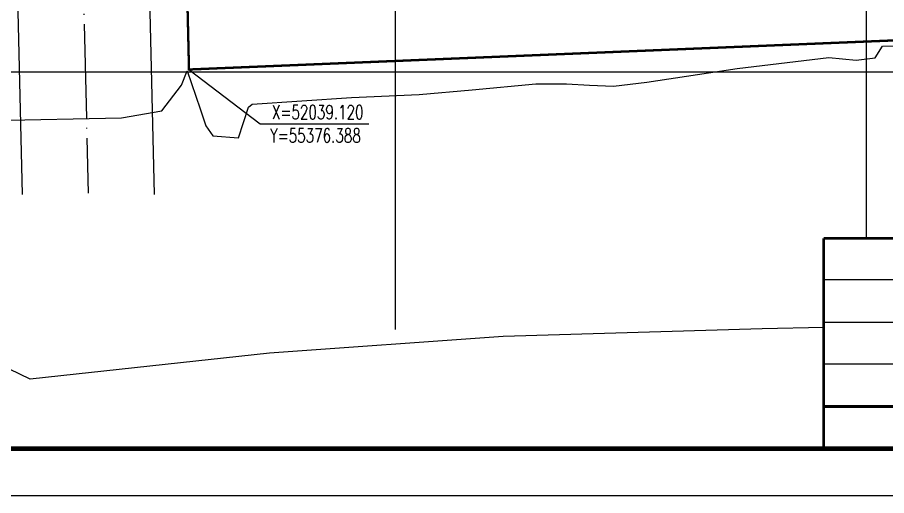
# Model space of a CAD drawing. Extents: x -170 to 1091, y -90 to 504.
# Drawn here: x 519.8 to 704.3, y -89.9 to 11.6 of the extents above; entities that cross this region are included whole.
import ezdxf

# ---------------------------------------------------------------- set-up
doc = ezdxf.new("R2010")
doc.units = 0
doc.header["$LTSCALE"] = 1000
doc.linetypes.add('DOTE', pattern=[2.42, 2, -0.2, 0.02, -0.2])
doc.layers.get('0').update_dxf_attribs({"linetype": 'CONTINUOUS'})
for name, color, linetype in [('DIM_COOR', 3, 'CONTINUOUS'), ('DOTE', 1, 'DOTE'), ('PUB_TEXT', 7, 'CONTINUOUS'), ('PUB_TITLE', 4, 'CONTINUOUS'), ('地形', 8, 'CONTINUOUS'), ('方格网', 6, 'CONTINUOUS'), ('道路HK', 1, 'CONTINUOUS')]:
    doc.layers.add(name, color=color, linetype=linetype)
doc.styles.add('_TCH_DIM', font='SIMPLEX', dxfattribs={"bigfont": 'GBCBIG'})

msp = doc.modelspace()

# ---------------------------------------------------------------- linework, layer by layer
for p, q in [((900.92177, -44.09273), (690.92177, -44.09273)), ((900.92177, -53.16809), (690.92177, -53.16809)), ((900.92177, -61.93522), (690.92177, -62.01801)), ((690.92177, -79.93522), (690.92177, -80.23522))]:
    msp.add_line(p, q)
at = {"const_width": 0.6}
for points in [[(690.92177, -35.27667), (900.92177, -35.27667)], [(690.92177, -35.27667), (690.92177, -79.93522)], [(900.92177, -70.93522), (690.92177, -71.01801)], [(900.92177, -79.93522), (690.92177, -79.93522)]]:
    msp.add_lwpolyline(points, dxfattribs=at)
msp.add_point((690.62177, -80.23522))
at = {"layer": 'DIM_COOR', "color": 3, "linetype": 'Continuous'}
for p, q in [((556.20207, 0.54632), (571.30598, -10.97877)), ((571.30598, -10.97877), (594.40598, -10.97877))]:
    msp.add_line(p, q, dxfattribs=at)
at = {"layer": 'DOTE', "ltscale": 0.01}
msp.add_line((522.50041, 494.06478), (534.80468, -25.68454), dxfattribs=at)
at = {"layer": 'DOTE', "linetype": 'DOTE', "ltscale": 0.01, "const_width": 0.5, "flags": 128}
msp.add_lwpolyline([(779.8335, 9.79368), (777.91501, 437.27128), (546.09476, 435.40301), (556.20161, 0.56151)], close=True, dxfattribs=at)
at = {"layer": 'PUB_TITLE', "linetype": 'Continuous'}
msp.add_lwpolyline([(-170.07823, -89.93522), (1090.92177, -89.93522), (1090.92177, 504.06478), (-170.07823, 504.06478)], close=True, dxfattribs=at)
at = {"layer": 'PUB_TITLE', "linetype": 'Continuous', "const_width": 1}
msp.add_lwpolyline([(-145.07823, -79.93522), (1080.92177, -79.93522), (1080.92177, 494.06478), (-145.07823, 494.06478)], close=True, dxfattribs=at)
at = {"layer": '地形', "flags": 128}
for points in [[(514.44225, -10.26583), (541.84834, -9.73124), (550.41686, -8.20141), (554.60459, -2.7984), (555.83806, 0.29794), (558.55391, -7.81935), (559.77121, -11.41402), (561.26265, -13.50056), (566.70654, -13.93004), (568.80085, -7.44041), (569.62154, -6.82941), (590.71442, -5.36577), (605.05911, -4.7167), (616.27821, -3.73897), (629.79731, -2.48447), (636.3496, -2.50761), (641.22355, -2.74114), (646.31284, -2.97161), (653.4131, -2.12125), (653.4131, -2.12125), (672.56093, 0.77066), (692.03103, 3.07661), (697.84004, 2.53571), (701.81937, 3.05608), (703.42069, 5.51087), (705.92214, 5.57549)], [(690.92177, -54.24754), (677.85081, -54.49884), (622.86163, -56.12248), (573.26331, -59.67231), (522.46662, -65.17319), (513.78619, -61.02836), (507.8365, -51.94238), (503.63718, -61.87631), (500.90639, -66.81745), (489.54684, -66.35266), (473.24172, -63.15907), (437.64276, -68.01857), (399.67427, -68.99146), (380.63843, -70.73902), (356.50227, -73.5411), (354.13269, -69.65449), (339.03816, -67.77365), (322.4751, -70.8856), (128.63962, -80.63958), (-0.67003, -89.24406), (-29.70009, -88.05625)], [(690.92177, -54.24754), (677.85081, -54.49884), (622.86163, -56.12248), (573.26331, -59.67231), (522.46662, -65.17319), (513.78619, -61.02836), (507.8365, -51.94238), (503.63718, -61.87631), (500.90639, -66.81745), (489.54684, -66.35266), (473.24172, -63.15907), (437.64276, -68.01857), (399.67427, -68.99146), (380.63843, -70.73902), (356.50227, -73.5411), (354.13269, -69.65449), (339.03816, -67.77365), (322.4751, -70.8856), (128.63962, -80.63958), (-0.67003, -89.24406), (-29.70009, -88.05625)]]:
    msp.add_lwpolyline(points, dxfattribs=at)
at = {"layer": '方格网', "color": 6, "linetype": 'Continuous'}
for p, q in [((600, -54.65023), (600, 494.06478)), ((700, -35.27667), (700, 494.06478)), ((850.549, 0), (-76.88164, 0))]:
    msp.add_line(p, q, dxfattribs=at)
at = {"layer": '道路HK', "color": 1, "linetype": 'Continuous', "ltscale": 300}
for p, q in [((517.18114, 127.213), (520.8086, -26.01587)), ((545.19858, 126.78699), (548.81614, -26.01587))]:
    msp.add_line(p, q, dxfattribs=at)

# ---------------------------------------------------------------- texts
at = {"layer": 'PUB_TEXT', "linetype": 'Continuous', "style": '_TCH_DIM', "width": 0.705882}
for s, p in [('X=52039.120', (573.80598, -9.97777)), ('Y=55376.388', (573.40598, -14.95477))]:
    msp.add_text(s, height=2.975, dxfattribs=at).set_placement(p)

doc.saveas('drawing.dxf')
